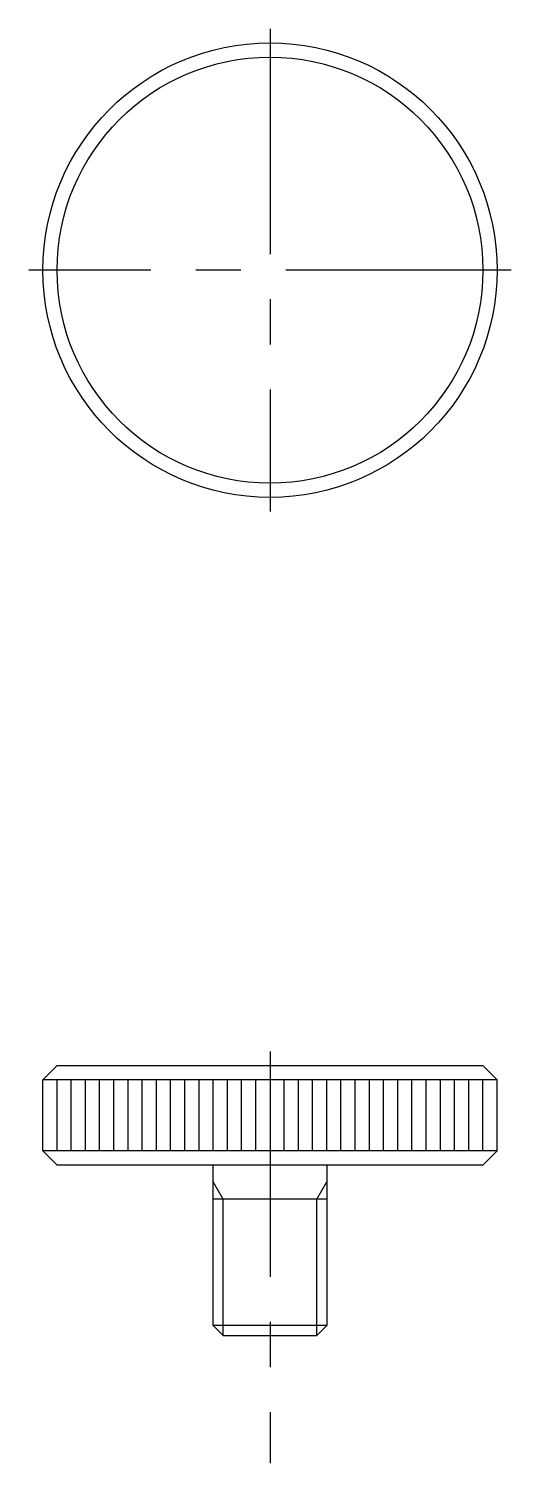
# Model space of a CAD drawing. Extents: x 16 to 148, y 14 to 145.
# Drawn here: x 130.7 to 147.7, y 94.3 to 144.8 of the extents above; entities outside this region: 2.
import ezdxf

# ---------------------------------------------------------------- set-up
doc = ezdxf.new("R2010")
doc.units = 0
doc.header["$LTSCALE"] = 0.25
doc.linetypes.add('CENTER', pattern=[50.8, 31.75, -6.35, 6.35, -6.35])
doc.layers.get('0').update_dxf_attribs({"linetype": 'CONTINUOUS'})
doc.layers.add('CENTER', color=1, linetype='CENTER')

msp = doc.modelspace()

# ---------------------------------------------------------------- linework, layer by layer
for p, q in [((131.719, 108.282), (131.219, 107.782)), ((131.719, 108.282), (146.719, 108.282)), ((146.719, 108.282), (147.219, 107.782)), ((147.219, 107.782), (131.219, 107.782)), ((131.219, 105.282), (131.219, 107.782)), ((131.719, 105.282), (131.719, 107.782)), ((132.219, 105.282), (132.219, 107.782)), ((132.719, 105.282), (132.719, 107.782)), ((133.219, 105.282), (133.219, 107.782)), ((133.719, 105.282), (133.719, 107.782)), ((134.219, 105.282), (134.219, 107.782)), ((134.719, 105.282), (134.719, 107.782)), ((135.219, 105.282), (135.219, 107.782)), ((135.719, 105.282), (135.719, 107.782)), ((136.219, 105.282), (136.219, 107.782)), ((136.719, 105.282), (136.719, 107.782)), ((137.219, 105.282), (137.219, 107.782)), ((137.719, 105.282), (137.719, 107.782)), ((138.219, 105.282), (138.219, 107.782)), ((138.719, 105.282), (138.719, 107.782)), ((139.719, 105.282), (139.719, 107.782)), ((140.219, 105.282), (140.219, 107.782)), ((140.719, 105.282), (140.719, 107.782)), ((141.219, 105.282), (141.219, 107.782)), ((141.719, 105.282), (141.719, 107.782)), ((142.219, 105.282), (142.219, 107.782)), ((142.719, 105.282), (142.719, 107.782)), ((143.219, 105.282), (143.219, 107.782)), ((143.719, 105.282), (143.719, 107.782)), ((144.219, 105.282), (144.219, 107.782)), ((144.719, 105.282), (144.719, 107.782)), ((145.219, 105.282), (145.219, 107.782)), ((145.719, 105.282), (145.719, 107.782)), ((146.219, 105.282), (146.219, 107.782)), ((146.719, 105.282), (146.719, 107.782)), ((147.219, 105.282), (147.219, 107.782)), ((147.219, 105.282), (131.219, 105.282)), ((131.219, 105.282), (131.719, 104.782)), ((139.219, 105.282), (139.219, 105.282)), ((143.219, 105.282), (143.219, 105.282)), ((147.219, 105.282), (146.719, 104.782)), ((146.719, 104.782), (131.719, 104.782)), ((137.219, 99.132), (137.219, 104.782)), ((141.219, 104.782), (141.219, 99.132)), ((141.219, 103.582), (137.219, 103.582)), ((141.219, 99.132), (137.219, 99.132)), ((137.219, 99.132), (137.569, 98.782)), ((140.869, 98.782), (141.219, 99.132)), ((137.569, 98.782), (140.869, 98.782))]:
    msp.add_line(p, q)
at = {"color": 3, "linetype": 'CONTINUOUS'}
for p, q in [((137.569, 103.582), (137.219, 104.188)), ((140.869, 103.582), (141.219, 104.188)), ((137.569, 98.782), (137.569, 103.582)), ((140.869, 98.782), (140.869, 103.582))]:
    msp.add_line(p, q, dxfattribs=at)
for radius in [8, 7.5]:
    msp.add_circle((139.219, 136.285), radius)
at = {"layer": 'CENTER', "color": 1, "linetype": 'CENTER'}
for p, q in [((139.219, 144.785), (139.219, 127.785)), ((147.719, 136.285), (130.719, 136.285)), ((139.219, 108.782), (139.219, 94.282))]:
    msp.add_line(p, q, dxfattribs=at)

# ---------------------------------------------------------------- texts
for s, p in [('NOOSF4-6', (15.822, 26.102)), ('NOOSF04', (15.822, 14.128))]:
    msp.add_text(s, height=4).set_placement(p)

doc.saveas('drawing.dxf')
